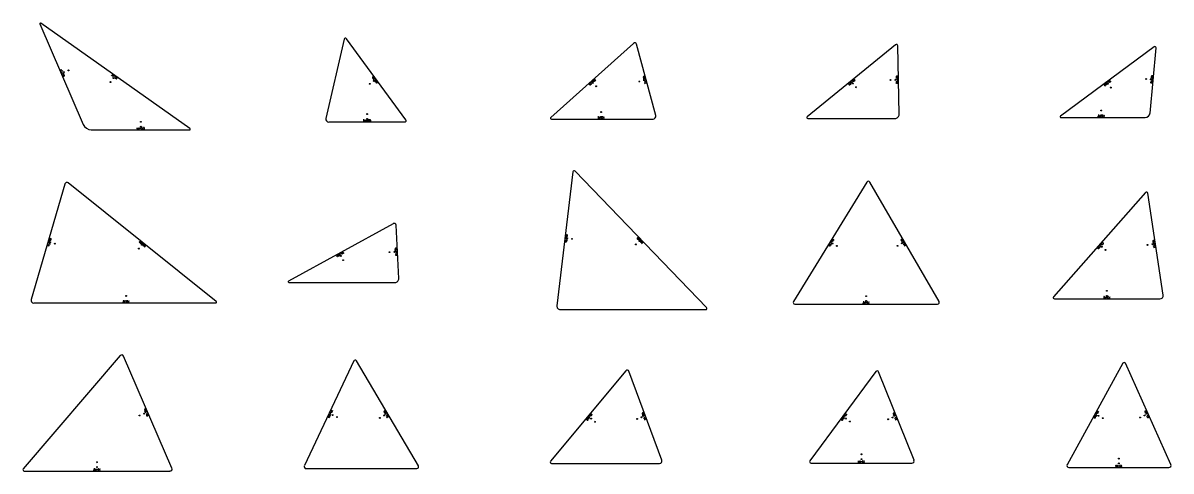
# Model space of a CAD drawing. Header units: metres. Extents: x -1 to 121, y 0 to 5.
# Drawn here: x -0.98 to 12.6, y -0.46 to 4.83 of the extents above; entities that cross this region are included whole.
import ezdxf

# ---------------------------------------------------------------- set-up
doc = ezdxf.new("R2010")
doc.units = ezdxf.units.M
doc.layers.add('HOLES', color=2, linetype='CONTINUOUS')
doc.layers.add('SHAPES', color=3, linetype='CONTINUOUS')

msp = doc.modelspace()

# ---------------------------------------------------------------- linework, layer by layer
at = {"layer": 'HOLES'}
for centre in [(-0.491, 4.249), (-0.438, 4.271), (0.06, 4.133), (0.093, 4.179), (3.123, 4.112), (3.17, 4.146), (5.761, 4.125), (5.799, 4.083), (6.31, 4.139), (6.365, 4.153), (8.835, 4.115), (8.871, 4.071), (9.279, 4.157), (9.336, 4.158), (11.848, 4.113), (11.882, 4.067), (12.301, 4.169), (12.358, 4.164), (11.77, 3.797), (0.417, 3.662), (3.091, 3.755), (3.091, 3.698), (5.857, 3.778), (5.857, 3.721), (11.77, 3.74), (0.417, 3.605), (-0.655, 2.239), (-0.6, 2.223), (0.43, 2.21), (5.457, 2.287), (5.514, 2.28), (6.27, 2.214), (6.311, 2.254), (8.595, 2.226), (8.644, 2.196), (9.363, 2.198), (9.413, 2.227), (11.776, 2.187), (12.318, 2.208), (12.375, 2.216), (0.395, 2.165), (2.782, 2.078), (3.357, 2.122), (3.414, 2.125), (11.819, 2.149), (2.809, 2.028), (11.836, 1.665), (0.244, 1.605), (0.244, 1.548), (8.991, 1.603), (8.991, 1.546), (11.836, 1.607), (0.403, 0.192), (0.456, 0.214), (2.685, 0.198), (2.736, 0.174), (3.243, 0.164), (3.292, 0.193), (5.741, 0.156), (6.284, 0.152), (6.337, 0.172), (8.753, 0.156), (9.251, 0.148), (9.304, 0.169), (11.738, 0.188), (11.788, 0.161), (12.229, 0.169), (12.282, 0.192), (5.786, 0.119), (8.799, 0.122), (8.936, -0.266), (-0.101, -0.36), (8.936, -0.323), (11.978, -0.317), (11.978, -0.374), (-0.101, -0.417)]:
    msp.add_circle(centre, 0.00521, dxfattribs=at)
at = {"layer": 'PROFILES'}
for p, q in [((-0.537, 4.277), (-0.532, 4.279)), ((-0.533, 4.268), (-0.537, 4.277)), ((-0.528, 4.27), (-0.533, 4.268)), ((-0.532, 4.279), (-0.516, 4.281)), ((-0.527, 4.253), (-0.531, 4.263)), ((-0.531, 4.263), (-0.524, 4.26)), ((-0.526, 4.265), (-0.517, 4.269)), ((-0.524, 4.26), (-0.526, 4.265)), ((-0.514, 4.225), (-0.519, 4.234)), ((-0.519, 4.234), (-0.512, 4.231)), ((-0.517, 4.269), (-0.51, 4.266)), ((-0.511, 4.243), (-0.515, 4.253)), ((-0.514, 4.236), (-0.504, 4.24)), ((-0.512, 4.231), (-0.514, 4.236)), ((-0.512, 4.22), (-0.508, 4.222)), ((-0.508, 4.21), (-0.512, 4.22)), ((-0.51, 4.266), (-0.508, 4.261)), ((-0.508, 4.222), (-0.489, 4.218)), ((-0.504, 4.24), (-0.497, 4.238)), ((-0.501, 4.207), (-0.504, 4.201)), ((-0.497, 4.21), (-0.501, 4.207)), ((-0.497, 4.238), (-0.495, 4.233)), ((-0.493, 4.2), (-0.497, 4.21)), ((-0.489, 4.218), (-0.493, 4.228)), ((-0.488, 4.202), (-0.485, 4.209)), ((-0.485, 4.209), (-0.487, 4.214)), ((0.074, 4.206), (0.072, 4.213)), ((0.081, 4.207), (0.074, 4.206)), ((0.086, 4.223), (0.078, 4.222)), ((0.078, 4.222), (0.081, 4.207)), ((0.087, 4.216), (0.086, 4.223)), ((0.094, 4.217), (0.103, 4.211)), ((0.103, 4.211), (0.1, 4.207)), ((12.368, 4.208), (12.362, 4.203)), ((12.378, 4.207), (12.368, 4.208)), ((-0.504, 4.201), (-0.497, 4.198)), ((-0.497, 4.198), (-0.488, 4.202)), ((0.1, 4.207), (0.082, 4.2)), ((0.082, 4.2), (0.091, 4.194)), ((0.101, 4.199), (0.109, 4.193)), ((0.116, 4.176), (0.108, 4.182)), ((0.124, 4.196), (0.112, 4.179)), ((0.112, 4.179), (0.116, 4.176)), ((0.117, 4.195), (0.124, 4.196)), ((0.126, 4.181), (0.12, 4.173)), ((0.12, 4.173), (0.129, 4.167)), ((0.138, 4.18), (0.126, 4.181)), ((0.129, 4.186), (0.132, 4.19)), ((0.135, 4.175), (0.129, 4.186)), ((0.129, 4.167), (0.135, 4.175)), ((0.132, 4.19), (0.141, 4.184)), ((0.141, 4.184), (0.138, 4.18)), ((3.156, 4.191), (3.155, 4.184)), ((3.155, 4.184), (3.158, 4.179)), ((3.164, 4.197), (3.156, 4.191)), ((3.16, 4.194), (3.166, 4.186)), ((3.18, 4.176), (3.161, 4.175)), ((3.161, 4.175), (3.167, 4.167)), ((3.172, 4.196), (3.164, 4.197)), ((3.166, 4.186), (3.17, 4.189)), ((3.17, 4.189), (3.172, 4.196)), ((3.173, 4.158), (3.17, 4.163)), ((3.181, 4.157), (3.173, 4.158)), ((3.178, 4.187), (3.184, 4.179)), ((3.184, 4.179), (3.18, 4.176)), ((3.189, 4.163), (3.181, 4.157)), ((3.193, 4.167), (3.186, 4.168)), ((3.186, 4.168), (3.189, 4.163)), ((3.187, 4.175), (3.193, 4.167)), ((3.188, 4.156), (3.194, 4.148)), ((3.192, 4.133), (3.193, 4.14)), ((3.199, 4.132), (3.192, 4.133)), ((3.193, 4.14), (3.201, 4.147)), ((3.207, 4.138), (3.199, 4.132)), ((3.201, 4.147), (3.209, 4.146)), ((3.201, 4.121), (3.202, 4.128)), ((3.208, 4.119), (3.201, 4.121)), ((3.202, 4.128), (3.211, 4.134)), ((3.209, 4.146), (3.207, 4.138)), ((3.217, 4.126), (3.208, 4.119)), ((3.211, 4.134), (3.218, 4.133)), ((3.218, 4.133), (3.217, 4.126)), ((5.718, 4.115), (5.717, 4.108)), ((5.717, 4.108), (5.724, 4.1)), ((5.725, 4.114), (5.718, 4.115)), ((5.721, 4.104), (5.728, 4.111)), ((5.724, 4.1), (5.731, 4.099)), ((5.725, 4.122), (5.733, 4.129)), ((5.728, 4.111), (5.725, 4.114)), ((5.731, 4.099), (5.735, 4.103)), ((5.733, 4.129), (5.737, 4.125)), ((5.737, 4.132), (5.745, 4.139)), ((5.737, 4.125), (5.739, 4.106)), ((5.739, 4.106), (5.747, 4.113)), ((5.745, 4.139), (5.744, 4.132)), ((5.744, 4.132), (5.748, 4.135)), ((5.748, 4.135), (5.755, 4.128)), ((5.755, 4.12), (5.751, 4.117)), ((5.755, 4.128), (5.755, 4.12)), ((5.756, 4.135), (5.763, 4.142)), ((5.764, 4.157), (5.772, 4.156)), ((5.764, 4.149), (5.764, 4.157)), ((5.771, 4.141), (5.764, 4.149)), ((5.778, 4.141), (5.771, 4.141)), ((5.772, 4.163), (5.78, 4.17)), ((5.772, 4.156), (5.778, 4.148)), ((5.778, 4.148), (5.778, 4.141)), ((5.78, 4.17), (5.783, 4.167)), ((5.783, 4.167), (5.786, 4.148)), ((5.786, 4.148), (5.794, 4.155)), ((6.359, 4.197), (6.355, 4.191)), ((6.355, 4.191), (6.356, 4.186)), ((6.376, 4.175), (6.358, 4.181)), ((6.358, 4.181), (6.361, 4.171)), ((6.369, 4.2), (6.359, 4.197)), ((6.363, 4.161), (6.362, 4.166)), ((6.37, 4.157), (6.363, 4.161)), ((6.364, 4.199), (6.367, 4.189)), ((6.367, 4.189), (6.372, 4.19)), ((6.375, 4.196), (6.369, 4.2)), ((6.38, 4.16), (6.37, 4.157)), ((6.371, 4.131), (6.375, 4.137)), ((6.378, 4.127), (6.371, 4.131)), ((6.372, 4.19), (6.375, 4.196)), ((6.377, 4.111), (6.374, 4.121)), ((6.375, 4.137), (6.385, 4.14)), ((6.395, 4.121), (6.375, 4.116)), ((6.375, 4.116), (6.377, 4.111)), ((6.381, 4.176), (6.376, 4.175)), ((6.376, 4.153), (6.379, 4.143)), ((6.378, 4.186), (6.381, 4.176)), ((6.385, 4.161), (6.378, 4.165)), ((6.378, 4.165), (6.38, 4.16)), ((6.388, 4.13), (6.378, 4.127)), ((6.382, 4.171), (6.385, 4.161)), ((6.385, 4.14), (6.391, 4.136)), ((6.391, 4.136), (6.388, 4.13)), ((6.389, 4.125), (6.395, 4.121)), ((8.785, 4.114), (8.784, 4.107)), ((8.784, 4.107), (8.791, 4.099)), ((8.792, 4.114), (8.785, 4.114)), ((8.788, 4.103), (8.796, 4.11)), ((8.791, 4.099), (8.798, 4.098)), ((8.796, 4.11), (8.792, 4.114)), ((8.793, 4.121), (8.801, 4.128)), ((8.798, 4.098), (8.802, 4.102)), ((8.801, 4.128), (8.804, 4.124)), ((8.804, 4.124), (8.806, 4.105)), ((8.805, 4.131), (8.813, 4.138)), ((8.806, 4.105), (8.814, 4.111)), ((8.813, 4.138), (8.812, 4.13)), ((8.812, 4.13), (8.817, 4.133)), ((8.817, 4.133), (8.823, 4.125)), ((8.822, 4.118), (8.818, 4.115)), ((8.823, 4.125), (8.822, 4.118)), ((8.824, 4.133), (8.832, 4.139)), ((8.833, 4.154), (8.841, 4.153)), ((8.833, 4.147), (8.833, 4.154)), ((8.839, 4.139), (8.833, 4.147)), ((8.847, 4.138), (8.839, 4.139)), ((8.841, 4.161), (8.85, 4.167)), ((8.841, 4.153), (8.847, 4.145)), ((8.847, 4.145), (8.847, 4.138)), ((8.85, 4.167), (8.853, 4.163)), ((8.853, 4.163), (8.855, 4.144)), ((8.855, 4.144), (8.863, 4.151)), ((9.351, 4.203), (9.346, 4.198)), ((9.346, 4.198), (9.346, 4.192)), ((9.362, 4.177), (9.346, 4.187)), ((9.346, 4.187), (9.346, 4.177)), ((9.347, 4.166), (9.346, 4.171)), ((9.352, 4.161), (9.347, 4.166)), ((9.347, 4.135), (9.352, 4.14)), ((9.352, 4.13), (9.347, 4.135)), ((9.347, 4.119), (9.347, 4.125)), ((9.353, 4.114), (9.347, 4.119)), ((9.361, 4.203), (9.351, 4.203)), ((9.362, 4.161), (9.352, 4.161)), ((9.352, 4.14), (9.363, 4.141)), ((9.363, 4.13), (9.352, 4.13)), ((9.363, 4.114), (9.353, 4.114)), ((9.356, 4.203), (9.356, 4.193)), ((9.356, 4.193), (9.362, 4.193)), ((9.357, 4.156), (9.357, 4.146)), ((9.367, 4.198), (9.361, 4.203)), ((9.362, 4.193), (9.367, 4.198)), ((9.367, 4.177), (9.362, 4.177)), ((9.367, 4.161), (9.362, 4.167)), ((9.362, 4.167), (9.362, 4.161)), ((9.363, 4.141), (9.368, 4.135)), ((9.368, 4.135), (9.363, 4.13)), ((9.368, 4.115), (9.363, 4.12)), ((9.363, 4.12), (9.363, 4.114)), ((9.367, 4.187), (9.367, 4.177)), ((9.367, 4.172), (9.367, 4.161)), ((9.368, 4.125), (9.368, 4.115)), ((11.804, 4.106), (11.803, 4.099)), ((11.803, 4.099), (11.809, 4.091)), ((11.812, 4.105), (11.804, 4.106)), ((11.806, 4.095), (11.815, 4.101)), ((11.809, 4.091), (11.817, 4.089)), ((11.815, 4.101), (11.812, 4.105)), ((11.813, 4.112), (11.821, 4.119)), ((11.817, 4.089), (11.821, 4.092)), ((11.821, 4.119), (11.824, 4.114)), ((11.824, 4.114), (11.825, 4.096)), ((11.825, 4.122), (11.834, 4.128)), ((11.825, 4.096), (11.833, 4.102)), ((11.834, 4.128), (11.833, 4.121)), ((11.833, 4.121), (11.837, 4.124)), ((11.837, 4.124), (11.843, 4.115)), ((11.842, 4.108), (11.838, 4.105)), ((11.843, 4.115), (11.842, 4.108)), ((11.844, 4.123), (11.852, 4.129)), ((11.854, 4.136), (11.855, 4.143)), ((11.86, 4.128), (11.854, 4.136)), ((11.855, 4.143), (11.862, 4.142)), ((11.867, 4.127), (11.86, 4.128)), ((11.862, 4.142), (11.868, 4.134)), ((11.871, 4.156), (11.863, 4.149)), ((11.863, 4.149), (11.866, 4.145)), ((11.866, 4.145), (11.874, 4.151)), ((11.868, 4.134), (11.867, 4.127)), ((11.874, 4.151), (11.881, 4.143)), ((11.88, 4.136), (11.875, 4.133)), ((11.881, 4.143), (11.88, 4.136)), ((12.355, 4.125), (12.355, 4.13)), ((12.36, 4.119), (12.355, 4.125)), ((12.356, 4.141), (12.362, 4.145)), ((12.361, 4.135), (12.356, 4.141)), ((12.359, 4.172), (12.36, 4.177)), ((12.364, 4.166), (12.359, 4.172)), ((12.361, 4.192), (12.36, 4.182)), ((12.37, 4.118), (12.36, 4.119)), ((12.362, 4.203), (12.361, 4.198)), ((12.376, 4.181), (12.361, 4.192)), ((12.371, 4.134), (12.361, 4.135)), ((12.362, 4.145), (12.372, 4.144)), ((12.374, 4.165), (12.364, 4.166)), ((12.369, 4.16), (12.368, 4.15)), ((12.375, 4.118), (12.37, 4.124)), ((12.37, 4.124), (12.37, 4.118)), ((12.377, 4.139), (12.371, 4.134)), ((12.373, 4.207), (12.372, 4.197)), ((12.372, 4.197), (12.377, 4.196)), ((12.372, 4.144), (12.377, 4.139)), ((12.375, 4.17), (12.374, 4.165)), ((12.379, 4.165), (12.375, 4.17)), ((12.376, 4.128), (12.375, 4.118)), ((12.381, 4.18), (12.376, 4.181)), ((12.377, 4.196), (12.383, 4.201)), ((12.383, 4.201), (12.378, 4.207)), ((12.38, 4.175), (12.379, 4.165)), ((12.382, 4.191), (12.381, 4.18)), ((3.052, 3.687), (3.046, 3.687)), ((3.046, 3.687), (3.057, 3.687)), ((3.052, 3.666), (3.052, 3.687)), ((3.057, 3.672), (3.052, 3.666)), ((3.062, 3.682), (3.067, 3.687)), ((3.062, 3.672), (3.062, 3.682)), ((3.067, 3.666), (3.062, 3.672)), ((3.067, 3.687), (3.072, 3.682)), ((3.072, 3.672), (3.067, 3.666)), ((3.072, 3.682), (3.072, 3.672)), ((3.088, 3.677), (3.078, 3.677)), ((3.093, 3.682), (3.098, 3.687)), ((3.093, 3.672), (3.093, 3.682)), ((3.093, 3.666), (3.098, 3.672)), ((3.098, 3.672), (3.093, 3.672)), ((3.104, 3.666), (3.093, 3.666)), ((3.098, 3.687), (3.104, 3.687)), ((3.109, 3.672), (3.119, 3.687)), ((3.119, 3.687), (3.109, 3.687)), ((3.109, 3.666), (3.109, 3.672)), ((3.119, 3.666), (3.109, 3.666)), ((3.13, 3.687), (3.124, 3.687)), ((3.135, 3.677), (3.124, 3.677)), ((3.124, 3.677), (3.124, 3.672)), ((3.124, 3.672), (3.13, 3.666)), ((3.135, 3.682), (3.13, 3.687)), ((3.13, 3.666), (3.135, 3.672)), ((3.135, 3.672), (3.135, 3.682)), ((5.826, 3.721), (5.821, 3.721)), ((5.821, 3.721), (5.831, 3.721)), ((5.826, 3.7), (5.826, 3.721)), ((5.831, 3.706), (5.826, 3.7)), ((5.836, 3.716), (5.841, 3.721)), ((5.836, 3.706), (5.836, 3.716)), ((5.841, 3.7), (5.836, 3.706)), ((5.841, 3.721), (5.847, 3.716)), ((5.847, 3.706), (5.841, 3.7)), ((5.847, 3.716), (5.847, 3.706)), ((5.862, 3.711), (5.852, 3.711)), ((5.867, 3.706), (5.878, 3.721)), ((5.878, 3.721), (5.867, 3.721)), ((5.867, 3.7), (5.867, 3.706)), ((5.878, 3.7), (5.867, 3.7)), ((5.883, 3.716), (5.888, 3.721)), ((5.894, 3.706), (5.883, 3.716)), ((5.883, 3.706), (5.888, 3.7)), ((5.888, 3.721), (5.894, 3.716)), ((5.888, 3.7), (5.894, 3.706)), ((11.734, 3.724), (11.744, 3.74)), ((11.744, 3.74), (11.734, 3.74)), ((11.734, 3.719), (11.734, 3.724)), ((11.744, 3.719), (11.734, 3.719)), ((11.75, 3.735), (11.755, 3.74)), ((11.75, 3.724), (11.75, 3.735)), ((11.755, 3.719), (11.75, 3.724)), ((11.755, 3.74), (11.76, 3.735)), ((11.76, 3.724), (11.755, 3.719)), ((11.76, 3.735), (11.76, 3.724)), ((11.776, 3.729), (11.765, 3.729)), ((11.781, 3.724), (11.791, 3.74)), ((11.791, 3.74), (11.781, 3.74)), ((11.781, 3.719), (11.781, 3.724)), ((11.791, 3.719), (11.781, 3.719)), ((11.796, 3.735), (11.802, 3.74)), ((11.807, 3.724), (11.796, 3.735)), ((11.796, 3.724), (11.802, 3.719)), ((11.802, 3.74), (11.807, 3.735)), ((11.802, 3.719), (11.807, 3.724)), ((0.373, 3.589), (0.378, 3.594)), ((0.373, 3.579), (0.373, 3.589)), ((0.378, 3.574), (0.373, 3.579)), ((0.378, 3.594), (0.383, 3.589)), ((0.383, 3.579), (0.378, 3.574)), ((0.383, 3.589), (0.383, 3.579)), ((0.389, 3.589), (0.394, 3.594)), ((0.389, 3.579), (0.389, 3.589)), ((0.394, 3.574), (0.389, 3.579)), ((0.394, 3.594), (0.399, 3.589)), ((0.399, 3.579), (0.394, 3.574)), ((0.399, 3.589), (0.399, 3.579)), ((0.415, 3.584), (0.404, 3.584)), ((0.42, 3.589), (0.425, 3.594)), ((0.42, 3.579), (0.42, 3.589)), ((0.42, 3.574), (0.425, 3.579)), ((0.425, 3.579), (0.42, 3.579)), ((0.43, 3.574), (0.42, 3.574)), ((0.425, 3.594), (0.43, 3.594)), ((0.436, 3.579), (0.446, 3.594)), ((0.446, 3.594), (0.436, 3.594)), ((0.436, 3.574), (0.436, 3.579)), ((0.446, 3.574), (0.436, 3.574)), ((0.456, 3.594), (0.451, 3.594)), ((0.462, 3.584), (0.451, 3.584)), ((0.451, 3.584), (0.451, 3.579)), ((0.451, 3.579), (0.456, 3.574)), ((0.462, 3.589), (0.456, 3.594)), ((0.456, 3.574), (0.462, 3.579)), ((0.462, 3.579), (0.462, 3.589)), ((5.439, 2.312), (5.445, 2.317)), ((5.443, 2.307), (5.439, 2.312)), ((5.44, 2.323), (5.441, 2.333)), ((5.441, 2.333), (5.446, 2.333)), ((5.445, 2.317), (5.455, 2.316)), ((5.446, 2.333), (5.461, 2.32)), ((5.459, 2.31), (5.454, 2.305)), ((5.455, 2.316), (5.459, 2.31)), ((5.461, 2.32), (5.462, 2.331)), ((-0.68, 2.211), (-0.686, 2.207)), ((-0.686, 2.207), (-0.682, 2.201)), ((-0.678, 2.216), (-0.682, 2.222)), ((-0.682, 2.222), (-0.662, 2.216)), ((-0.682, 2.201), (-0.672, 2.198)), ((-0.675, 2.209), (-0.68, 2.211)), ((-0.679, 2.232), (-0.676, 2.242)), ((-0.677, 2.199), (-0.675, 2.209)), ((-0.676, 2.242), (-0.671, 2.241)), ((-0.672, 2.198), (-0.666, 2.201)), ((-0.671, 2.241), (-0.659, 2.226)), ((-0.669, 2.267), (-0.662, 2.271)), ((-0.665, 2.261), (-0.669, 2.267)), ((-0.666, 2.201), (-0.665, 2.206)), ((-0.655, 2.258), (-0.665, 2.261)), ((-0.664, 2.282), (-0.658, 2.286)), ((-0.661, 2.276), (-0.664, 2.282)), ((-0.664, 2.244), (-0.661, 2.254)), ((-0.66, 2.221), (-0.663, 2.211)), ((-0.662, 2.271), (-0.652, 2.268)), ((-0.662, 2.216), (-0.66, 2.221)), ((-0.651, 2.273), (-0.661, 2.276)), ((-0.659, 2.226), (-0.656, 2.236)), ((-0.658, 2.286), (-0.648, 2.283)), ((-0.649, 2.261), (-0.655, 2.258)), ((-0.652, 2.268), (-0.649, 2.261)), ((-0.644, 2.276), (-0.651, 2.273)), ((-0.648, 2.283), (-0.644, 2.276)), ((0.406, 2.25), (0.399, 2.242)), ((0.399, 2.242), (0.4, 2.235)), ((0.4, 2.235), (0.404, 2.231)), ((0.402, 2.246), (0.411, 2.239)), ((0.413, 2.251), (0.406, 2.25)), ((0.416, 2.221), (0.408, 2.228)), ((0.411, 2.239), (0.414, 2.243)), ((0.425, 2.241), (0.412, 2.225)), ((0.412, 2.225), (0.416, 2.221)), ((0.414, 2.243), (0.413, 2.251)), ((0.418, 2.24), (0.425, 2.241)), ((0.438, 2.224), (0.42, 2.218)), ((0.42, 2.218), (0.428, 2.212)), ((0.433, 2.234), (0.441, 2.228)), ((0.441, 2.228), (0.438, 2.224)), ((0.439, 2.217), (0.447, 2.21)), ((0.448, 2.203), (0.454, 2.211)), ((0.449, 2.195), (0.448, 2.203)), ((0.456, 2.196), (0.449, 2.195)), ((0.454, 2.211), (0.462, 2.212)), ((0.463, 2.204), (0.456, 2.196)), ((0.465, 2.182), (0.457, 2.189)), ((0.474, 2.202), (0.461, 2.186)), ((0.461, 2.186), (0.465, 2.182)), ((0.462, 2.212), (0.463, 2.204)), ((0.467, 2.201), (0.474, 2.202)), ((5.437, 2.255), (5.431, 2.25)), ((5.431, 2.25), (5.436, 2.245)), ((5.438, 2.26), (5.433, 2.266)), ((5.433, 2.266), (5.454, 2.263)), ((5.434, 2.276), (5.436, 2.287)), ((5.436, 2.287), (5.441, 2.286)), ((5.436, 2.245), (5.446, 2.243)), ((5.442, 2.254), (5.437, 2.255)), ((5.441, 2.286), (5.455, 2.274)), ((5.441, 2.244), (5.442, 2.254)), ((5.454, 2.305), (5.443, 2.307)), ((5.446, 2.243), (5.452, 2.248)), ((5.447, 2.291), (5.448, 2.301)), ((5.452, 2.248), (5.453, 2.253)), ((5.454, 2.269), (5.453, 2.258)), ((5.454, 2.263), (5.454, 2.269)), ((5.455, 2.274), (5.456, 2.284)), ((6.292, 2.296), (6.284, 2.289)), ((6.284, 2.289), (6.284, 2.282)), ((6.284, 2.282), (6.288, 2.278)), ((6.288, 2.293), (6.295, 2.285)), ((6.299, 2.296), (6.292, 2.296)), ((6.299, 2.267), (6.292, 2.274)), ((6.295, 2.285), (6.299, 2.289)), ((6.31, 2.285), (6.295, 2.271)), ((6.295, 2.271), (6.299, 2.267)), ((6.299, 2.289), (6.299, 2.296)), ((6.321, 2.266), (6.302, 2.263)), ((6.302, 2.263), (6.31, 2.256)), ((6.303, 2.285), (6.31, 2.285)), ((6.317, 2.278), (6.325, 2.27)), ((6.325, 2.27), (6.321, 2.266)), ((6.321, 2.259), (6.328, 2.252)), ((6.328, 2.244), (6.335, 2.251)), ((6.328, 2.237), (6.328, 2.244)), ((6.335, 2.237), (6.328, 2.237)), ((6.335, 2.251), (6.343, 2.251)), ((6.343, 2.244), (6.335, 2.237)), ((6.342, 2.222), (6.335, 2.229)), ((6.354, 2.24), (6.339, 2.226)), ((6.339, 2.226), (6.342, 2.222)), ((6.343, 2.251), (6.343, 2.244)), ((6.346, 2.24), (6.354, 2.24)), ((8.555, 2.21), (8.548, 2.209)), ((8.548, 2.209), (8.55, 2.202)), ((8.55, 2.202), (8.559, 2.196)), ((8.554, 2.199), (8.56, 2.208)), ((8.56, 2.208), (8.555, 2.21)), ((8.558, 2.215), (8.556, 2.222)), ((8.556, 2.222), (8.574, 2.211)), ((8.559, 2.196), (8.566, 2.198)), ((8.562, 2.231), (8.567, 2.24)), ((8.566, 2.198), (8.569, 2.202)), ((8.567, 2.24), (8.572, 2.237)), ((8.577, 2.216), (8.571, 2.207)), ((8.572, 2.237), (8.58, 2.22)), ((8.574, 2.211), (8.577, 2.216)), ((8.579, 2.239), (8.584, 2.248)), ((8.58, 2.22), (8.585, 2.229)), ((8.581, 2.262), (8.588, 2.264)), ((8.583, 2.255), (8.581, 2.262)), ((8.591, 2.249), (8.583, 2.255)), ((8.586, 2.271), (8.592, 2.28)), ((8.588, 2.264), (8.597, 2.258)), ((8.599, 2.251), (8.591, 2.249)), ((8.592, 2.28), (8.593, 2.273)), ((8.593, 2.273), (8.596, 2.277)), ((8.596, 2.277), (8.605, 2.272)), ((8.597, 2.258), (8.599, 2.251)), ((8.607, 2.264), (8.604, 2.26)), ((8.605, 2.272), (8.607, 2.264)), ((9.404, 2.273), (9.402, 2.266)), ((9.402, 2.266), (9.405, 2.261)), ((9.413, 2.278), (9.404, 2.273)), ((9.413, 2.248), (9.407, 2.257)), ((9.408, 2.276), (9.414, 2.267)), ((9.428, 2.263), (9.41, 2.252)), ((9.41, 2.252), (9.413, 2.248)), ((9.42, 2.276), (9.413, 2.278)), ((9.414, 2.267), (9.418, 2.269)), ((9.434, 2.242), (9.415, 2.243)), ((9.415, 2.243), (9.42, 2.234)), ((9.418, 2.269), (9.42, 2.276)), ((9.421, 2.265), (9.428, 2.263)), ((9.432, 2.235), (9.437, 2.226)), ((9.433, 2.254), (9.438, 2.245)), ((9.433, 2.212), (9.435, 2.219)), ((9.441, 2.21), (9.433, 2.212)), ((9.438, 2.245), (9.434, 2.242)), ((9.435, 2.219), (9.444, 2.224)), ((9.457, 2.202), (9.439, 2.203)), ((9.439, 2.203), (9.444, 2.194)), ((9.45, 2.215), (9.441, 2.21)), ((9.444, 2.224), (9.451, 2.222)), ((9.451, 2.222), (9.45, 2.215)), ((9.457, 2.213), (9.462, 2.204)), ((9.462, 2.204), (9.457, 2.202)), ((11.734, 2.179), (11.727, 2.178)), ((11.727, 2.178), (11.727, 2.171)), ((11.731, 2.168), (11.738, 2.175)), ((11.738, 2.175), (11.734, 2.179)), ((11.738, 2.183), (11.737, 2.19)), ((11.737, 2.19), (11.753, 2.176)), ((11.744, 2.198), (11.751, 2.206)), ((11.756, 2.18), (11.749, 2.172)), ((11.751, 2.206), (11.755, 2.202)), ((11.753, 2.176), (11.756, 2.18)), ((11.755, 2.202), (11.76, 2.184)), ((11.76, 2.184), (11.767, 2.192)), ((11.762, 2.203), (11.769, 2.211)), ((11.768, 2.225), (11.775, 2.226)), ((11.769, 2.218), (11.768, 2.225)), ((11.776, 2.211), (11.769, 2.218)), ((11.775, 2.233), (11.782, 2.241)), ((11.775, 2.226), (11.783, 2.219)), ((11.784, 2.211), (11.776, 2.211)), ((11.782, 2.241), (11.782, 2.234)), ((11.782, 2.234), (11.786, 2.237)), ((11.783, 2.219), (11.784, 2.211)), ((11.786, 2.237), (11.794, 2.231)), ((11.794, 2.223), (11.791, 2.219)), ((11.794, 2.231), (11.794, 2.223)), ((12.383, 2.262), (12.379, 2.256)), ((12.379, 2.256), (12.38, 2.251)), ((12.382, 2.236), (12.381, 2.246)), ((12.402, 2.244), (12.381, 2.241)), ((12.381, 2.241), (12.382, 2.236)), ((12.394, 2.264), (12.383, 2.262)), ((12.4, 2.223), (12.383, 2.231)), ((12.383, 2.231), (12.385, 2.22)), ((12.388, 2.195), (12.393, 2.201)), ((12.394, 2.19), (12.388, 2.195)), ((12.389, 2.263), (12.39, 2.253)), ((12.39, 2.253), (12.395, 2.254)), ((12.412, 2.177), (12.392, 2.174)), ((12.393, 2.201), (12.403, 2.202)), ((12.4, 2.26), (12.394, 2.264)), ((12.405, 2.192), (12.394, 2.19)), ((12.395, 2.254), (12.4, 2.26)), ((12.397, 2.175), (12.395, 2.185)), ((12.395, 2.185), (12.412, 2.177)), ((12.396, 2.249), (12.402, 2.244)), ((12.396, 2.217), (12.397, 2.207)), ((12.405, 2.224), (12.4, 2.223)), ((12.403, 2.202), (12.409, 2.198)), ((12.404, 2.234), (12.405, 2.224)), ((12.409, 2.198), (12.405, 2.192)), ((2.733, 2.086), (2.73, 2.079)), ((2.73, 2.079), (2.736, 2.07)), ((2.74, 2.084), (2.733, 2.086)), ((2.733, 2.075), (2.742, 2.08)), ((2.736, 2.07), (2.743, 2.068)), ((2.742, 2.08), (2.74, 2.084)), ((2.743, 2.068), (2.747, 2.071)), ((2.744, 2.087), (2.746, 2.094)), ((2.746, 2.094), (2.756, 2.076)), ((2.761, 2.078), (2.752, 2.073)), ((2.755, 2.099), (2.764, 2.104)), ((2.756, 2.076), (2.761, 2.078)), ((2.764, 2.104), (2.767, 2.099)), ((2.767, 2.099), (2.765, 2.081)), ((2.765, 2.081), (2.775, 2.086)), ((2.774, 2.097), (2.783, 2.102)), ((2.785, 2.109), (2.787, 2.116)), ((2.79, 2.1), (2.785, 2.109)), ((2.787, 2.116), (2.794, 2.114)), ((2.797, 2.098), (2.79, 2.1)), ((2.794, 2.114), (2.799, 2.105)), ((2.799, 2.105), (2.797, 2.098)), ((2.799, 2.117), (2.801, 2.124)), ((2.804, 2.108), (2.799, 2.117)), ((2.801, 2.124), (2.808, 2.122)), ((2.811, 2.106), (2.804, 2.108)), ((2.808, 2.122), (2.813, 2.113)), ((2.813, 2.113), (2.811, 2.106)), ((3.428, 2.17), (3.423, 2.165)), ((3.423, 2.165), (3.423, 2.159)), ((3.424, 2.144), (3.423, 2.154)), ((3.444, 2.15), (3.424, 2.149)), ((3.424, 2.149), (3.424, 2.144)), ((3.44, 2.129), (3.424, 2.139)), ((3.424, 2.139), (3.425, 2.128)), ((3.447, 2.098), (3.426, 2.097)), ((3.427, 2.086), (3.432, 2.092)), ((3.432, 2.082), (3.427, 2.086)), ((3.438, 2.171), (3.428, 2.17)), ((3.432, 2.097), (3.431, 2.108)), ((3.431, 2.108), (3.447, 2.098)), ((3.432, 2.092), (3.442, 2.093)), ((3.443, 2.082), (3.432, 2.082)), ((3.433, 2.17), (3.433, 2.16)), ((3.433, 2.16), (3.439, 2.16)), ((3.435, 2.123), (3.436, 2.113)), ((3.444, 2.166), (3.438, 2.171)), ((3.439, 2.16), (3.444, 2.166)), ((3.439, 2.155), (3.444, 2.15)), ((3.445, 2.129), (3.44, 2.129)), ((3.442, 2.093), (3.448, 2.088)), ((3.448, 2.088), (3.443, 2.082)), ((3.445, 2.14), (3.445, 2.129)), ((11.727, 2.171), (11.735, 2.164)), ((11.735, 2.164), (11.742, 2.165)), ((11.742, 2.165), (11.746, 2.169)), ((0.218, 1.548), (0.207, 1.548)), ((0.207, 1.548), (0.207, 1.537)), ((0.207, 1.532), (0.218, 1.537)), ((0.207, 1.537), (0.218, 1.532)), ((0.207, 1.527), (0.207, 1.532)), ((0.218, 1.527), (0.207, 1.527)), ((0.218, 1.537), (0.218, 1.548)), ((0.218, 1.532), (0.218, 1.527)), ((0.228, 1.548), (0.223, 1.548)), ((0.223, 1.548), (0.233, 1.548)), ((0.228, 1.527), (0.228, 1.548)), ((0.233, 1.532), (0.228, 1.527)), ((0.249, 1.537), (0.239, 1.537)), ((0.254, 1.532), (0.265, 1.548)), ((0.265, 1.548), (0.254, 1.548)), ((0.254, 1.527), (0.254, 1.532)), ((0.265, 1.527), (0.254, 1.527)), ((0.27, 1.543), (0.275, 1.548)), ((0.28, 1.532), (0.27, 1.543)), ((0.27, 1.532), (0.275, 1.527)), ((0.275, 1.548), (0.28, 1.543)), ((0.275, 1.527), (0.28, 1.532)), ((8.955, 1.52), (8.965, 1.536)), ((8.965, 1.536), (8.955, 1.536)), ((8.955, 1.515), (8.955, 1.52)), ((8.965, 1.515), (8.955, 1.515)), ((8.971, 1.53), (8.976, 1.536)), ((8.971, 1.52), (8.971, 1.53)), ((8.976, 1.515), (8.971, 1.52)), ((8.976, 1.536), (8.981, 1.53)), ((8.981, 1.52), (8.976, 1.515)), ((8.981, 1.53), (8.981, 1.52)), ((8.997, 1.525), (8.986, 1.525)), ((9.007, 1.536), (9.002, 1.536)), ((9.002, 1.536), (9.012, 1.536)), ((9.007, 1.515), (9.007, 1.536)), ((9.012, 1.52), (9.007, 1.515)), ((9.017, 1.53), (9.023, 1.536)), ((9.028, 1.52), (9.017, 1.53)), ((9.017, 1.52), (9.023, 1.515)), ((9.023, 1.536), (9.028, 1.53)), ((9.023, 1.515), (9.028, 1.52)), ((11.804, 1.597), (11.799, 1.597)), ((11.799, 1.597), (11.81, 1.597)), ((11.804, 1.576), (11.804, 1.597)), ((11.81, 1.581), (11.804, 1.576)), ((11.815, 1.592), (11.82, 1.597)), ((11.815, 1.581), (11.815, 1.592)), ((11.82, 1.576), (11.815, 1.581)), ((11.82, 1.597), (11.825, 1.592)), ((11.825, 1.581), (11.82, 1.576)), ((11.825, 1.592), (11.825, 1.581)), ((11.841, 1.587), (11.83, 1.587)), ((11.846, 1.581), (11.856, 1.597)), ((11.856, 1.597), (11.846, 1.597)), ((11.846, 1.576), (11.846, 1.581)), ((11.856, 1.576), (11.846, 1.576)), ((11.862, 1.592), (11.867, 1.597)), ((11.872, 1.581), (11.862, 1.592)), ((11.862, 1.581), (11.867, 1.576)), ((11.867, 1.597), (11.872, 1.592)), ((11.867, 1.576), (11.872, 1.581)), ((0.462, 0.265), (0.459, 0.259)), ((0.459, 0.259), (0.461, 0.254)), ((0.472, 0.27), (0.462, 0.265)), ((0.465, 0.244), (0.468, 0.251)), ((0.472, 0.241), (0.465, 0.244)), ((0.467, 0.267), (0.471, 0.258)), ((0.468, 0.251), (0.478, 0.255)), ((0.474, 0.225), (0.47, 0.235)), ((0.471, 0.258), (0.476, 0.26)), ((0.478, 0.267), (0.472, 0.27)), ((0.482, 0.246), (0.472, 0.241)), ((0.491, 0.238), (0.472, 0.23)), ((0.472, 0.23), (0.474, 0.225)), ((0.476, 0.26), (0.478, 0.267)), ((0.478, 0.255), (0.485, 0.252)), ((0.485, 0.252), (0.482, 0.246)), ((0.484, 0.241), (0.491, 0.238)), ((0.484, 0.201), (0.487, 0.208)), ((0.491, 0.198), (0.484, 0.201)), ((0.485, 0.224), (0.489, 0.215)), ((0.487, 0.208), (0.496, 0.212)), ((0.492, 0.182), (0.488, 0.192)), ((0.509, 0.195), (0.49, 0.187)), ((0.49, 0.187), (0.492, 0.182)), ((0.5, 0.203), (0.491, 0.198)), ((0.496, 0.212), (0.503, 0.209)), ((0.503, 0.209), (0.5, 0.203)), ((0.503, 0.198), (0.509, 0.195)), ((2.637, 0.183), (2.63, 0.181)), ((2.63, 0.181), (2.633, 0.174)), ((2.633, 0.174), (2.642, 0.169)), ((2.637, 0.195), (2.644, 0.197)), ((2.639, 0.188), (2.637, 0.195)), ((2.642, 0.181), (2.637, 0.183)), ((2.637, 0.171), (2.642, 0.181)), ((2.649, 0.183), (2.639, 0.188)), ((2.642, 0.169), (2.649, 0.172)), ((2.646, 0.202), (2.644, 0.209)), ((2.644, 0.209), (2.662, 0.2)), ((2.644, 0.197), (2.653, 0.193)), ((2.656, 0.186), (2.649, 0.183)), ((2.649, 0.172), (2.651, 0.176)), ((2.653, 0.193), (2.656, 0.186)), ((2.657, 0.237), (2.664, 0.24)), ((2.659, 0.23), (2.657, 0.237)), ((2.657, 0.214), (2.662, 0.223)), ((2.669, 0.226), (2.659, 0.23)), ((2.665, 0.205), (2.66, 0.195)), ((2.662, 0.2), (2.665, 0.205)), ((2.664, 0.24), (2.673, 0.235)), ((2.676, 0.24), (2.666, 0.256)), ((2.666, 0.256), (2.685, 0.247)), ((2.676, 0.228), (2.669, 0.226)), ((2.673, 0.235), (2.676, 0.228)), ((2.68, 0.249), (2.676, 0.24)), ((3.292, 0.245), (3.29, 0.238)), ((3.29, 0.238), (3.293, 0.233)), ((3.301, 0.25), (3.292, 0.245)), ((3.297, 0.247), (3.302, 0.239)), ((3.298, 0.224), (3.3, 0.231)), ((3.305, 0.222), (3.298, 0.224)), ((3.3, 0.231), (3.309, 0.237)), ((3.308, 0.248), (3.301, 0.25)), ((3.302, 0.239), (3.306, 0.241)), ((3.309, 0.206), (3.303, 0.215)), ((3.314, 0.228), (3.305, 0.222)), ((3.306, 0.241), (3.308, 0.248)), ((3.324, 0.221), (3.306, 0.211)), ((3.306, 0.211), (3.309, 0.206)), ((3.309, 0.237), (3.316, 0.235)), ((3.316, 0.235), (3.314, 0.228)), ((3.317, 0.223), (3.324, 0.221)), ((3.32, 0.207), (3.326, 0.198)), ((3.322, 0.184), (3.324, 0.191)), ((3.329, 0.182), (3.322, 0.184)), ((3.324, 0.191), (3.333, 0.196)), ((3.332, 0.166), (3.327, 0.175)), ((3.338, 0.187), (3.329, 0.182)), ((3.348, 0.181), (3.33, 0.17)), ((3.33, 0.17), (3.332, 0.166)), ((3.333, 0.196), (3.34, 0.194)), ((3.34, 0.194), (3.338, 0.187)), ((3.341, 0.183), (3.348, 0.181)), ((5.692, 0.153), (5.684, 0.152)), ((5.684, 0.152), (5.685, 0.145)), ((5.685, 0.145), (5.693, 0.138)), ((5.689, 0.142), (5.696, 0.15)), ((5.696, 0.15), (5.692, 0.153)), ((5.693, 0.138), (5.7, 0.139)), ((5.694, 0.164), (5.702, 0.165)), ((5.695, 0.157), (5.694, 0.164)), ((5.703, 0.15), (5.695, 0.157)), ((5.7, 0.139), (5.704, 0.143)), ((5.702, 0.165), (5.71, 0.158)), ((5.71, 0.151), (5.703, 0.15)), ((5.705, 0.169), (5.704, 0.176)), ((5.704, 0.176), (5.72, 0.163)), ((5.71, 0.158), (5.71, 0.151)), ((5.724, 0.167), (5.717, 0.159)), ((5.719, 0.178), (5.726, 0.186)), ((5.72, 0.163), (5.724, 0.167)), ((5.724, 0.2), (5.732, 0.201)), ((5.725, 0.193), (5.724, 0.2)), ((5.733, 0.186), (5.725, 0.193)), ((5.738, 0.216), (5.731, 0.208)), ((5.731, 0.208), (5.735, 0.205)), ((5.732, 0.201), (5.74, 0.194)), ((5.74, 0.187), (5.733, 0.186)), ((5.735, 0.205), (5.742, 0.213)), ((5.74, 0.194), (5.74, 0.187)), ((5.742, 0.213), (5.75, 0.206)), ((5.75, 0.199), (5.747, 0.195)), ((5.75, 0.206), (5.75, 0.199)), ((6.347, 0.223), (6.343, 0.216)), ((6.343, 0.216), (6.345, 0.211)), ((6.356, 0.227), (6.347, 0.223)), ((6.349, 0.202), (6.352, 0.208)), ((6.356, 0.198), (6.349, 0.202)), ((6.351, 0.225), (6.355, 0.215)), ((6.352, 0.208), (6.362, 0.212)), ((6.356, 0.182), (6.352, 0.192)), ((6.374, 0.194), (6.354, 0.187)), ((6.354, 0.187), (6.356, 0.182)), ((6.355, 0.215), (6.36, 0.217)), ((6.363, 0.223), (6.356, 0.227)), ((6.365, 0.202), (6.356, 0.198)), ((6.36, 0.217), (6.363, 0.223)), ((6.362, 0.212), (6.368, 0.209)), ((6.368, 0.209), (6.365, 0.202)), ((6.365, 0.158), (6.368, 0.164)), ((6.372, 0.155), (6.365, 0.158)), ((6.367, 0.197), (6.374, 0.194)), ((6.368, 0.181), (6.371, 0.171)), ((6.368, 0.164), (6.378, 0.168)), ((6.387, 0.144), (6.369, 0.148)), ((6.369, 0.148), (6.372, 0.138)), ((6.382, 0.158), (6.372, 0.155)), ((6.378, 0.168), (6.385, 0.165)), ((6.385, 0.165), (6.382, 0.158)), ((6.392, 0.145), (6.387, 0.144)), ((6.388, 0.155), (6.392, 0.145)), ((8.703, 0.151), (8.696, 0.15)), ((8.696, 0.15), (8.697, 0.142)), ((8.697, 0.142), (8.705, 0.136)), ((8.701, 0.139), (8.707, 0.148)), ((8.707, 0.148), (8.703, 0.151)), ((8.705, 0.162), (8.713, 0.163)), ((8.706, 0.155), (8.705, 0.162)), ((8.705, 0.136), (8.713, 0.137)), ((8.715, 0.149), (8.706, 0.155)), ((8.713, 0.163), (8.721, 0.157)), ((8.713, 0.137), (8.716, 0.141)), ((8.716, 0.167), (8.715, 0.175)), ((8.715, 0.175), (8.731, 0.162)), ((8.722, 0.15), (8.715, 0.149)), ((8.721, 0.157), (8.722, 0.15)), ((8.734, 0.167), (8.728, 0.158)), ((8.729, 0.177), (8.735, 0.185)), ((8.731, 0.162), (8.734, 0.167)), ((8.733, 0.2), (8.74, 0.201)), ((8.734, 0.193), (8.733, 0.2)), ((8.743, 0.186), (8.734, 0.193)), ((8.739, 0.208), (8.745, 0.217)), ((8.74, 0.201), (8.749, 0.195)), ((8.75, 0.187), (8.743, 0.186)), ((8.745, 0.217), (8.747, 0.209)), ((8.747, 0.209), (8.75, 0.214)), ((8.749, 0.195), (8.75, 0.187)), ((8.75, 0.214), (8.758, 0.207)), ((8.759, 0.2), (8.756, 0.196)), ((8.758, 0.207), (8.759, 0.2)), ((9.312, 0.22), (9.309, 0.213)), ((9.309, 0.213), (9.311, 0.208)), ((9.322, 0.224), (9.312, 0.22)), ((9.315, 0.198), (9.318, 0.205)), ((9.322, 0.196), (9.315, 0.198)), ((9.317, 0.222), (9.321, 0.212)), ((9.318, 0.205), (9.327, 0.209)), ((9.323, 0.179), (9.319, 0.189)), ((9.321, 0.212), (9.325, 0.214)), ((9.34, 0.192), (9.321, 0.184)), ((9.321, 0.184), (9.323, 0.179)), ((9.328, 0.221), (9.322, 0.224)), ((9.331, 0.199), (9.322, 0.196)), ((9.325, 0.214), (9.328, 0.221)), ((9.327, 0.209), (9.334, 0.206)), ((9.334, 0.206), (9.331, 0.199)), ((9.332, 0.155), (9.335, 0.162)), ((9.339, 0.152), (9.332, 0.155)), ((9.333, 0.195), (9.34, 0.192)), ((9.334, 0.178), (9.338, 0.168)), ((9.335, 0.162), (9.345, 0.166)), ((9.355, 0.141), (9.336, 0.145)), ((9.336, 0.145), (9.34, 0.136)), ((9.349, 0.156), (9.339, 0.152)), ((9.345, 0.166), (9.352, 0.163)), ((9.352, 0.163), (9.349, 0.156)), ((9.359, 0.143), (9.355, 0.141)), ((9.356, 0.153), (9.359, 0.143)), ((11.69, 0.176), (11.683, 0.174)), ((11.683, 0.174), (11.685, 0.167)), ((11.685, 0.167), (11.694, 0.162)), ((11.689, 0.164), (11.694, 0.174)), ((11.69, 0.188), (11.697, 0.19)), ((11.692, 0.181), (11.69, 0.188)), ((11.694, 0.174), (11.69, 0.176)), ((11.701, 0.176), (11.692, 0.181)), ((11.694, 0.162), (11.701, 0.164)), ((11.697, 0.19), (11.706, 0.185)), ((11.7, 0.194), (11.698, 0.201)), ((11.698, 0.201), (11.716, 0.191)), ((11.708, 0.178), (11.701, 0.176)), ((11.701, 0.164), (11.703, 0.169)), ((11.706, 0.185), (11.708, 0.178)), ((11.712, 0.205), (11.717, 0.215)), ((11.713, 0.229), (11.72, 0.231)), ((11.715, 0.222), (11.713, 0.229)), ((11.718, 0.196), (11.713, 0.187)), ((11.724, 0.217), (11.715, 0.222)), ((11.716, 0.191), (11.718, 0.196)), ((11.72, 0.231), (11.729, 0.226)), ((11.731, 0.23), (11.723, 0.247)), ((11.723, 0.247), (11.741, 0.237)), ((11.731, 0.219), (11.724, 0.217)), ((11.729, 0.226), (11.731, 0.219)), ((11.736, 0.24), (11.731, 0.23)), ((12.287, 0.243), (12.285, 0.236)), ((12.285, 0.236), (12.287, 0.232)), ((12.297, 0.248), (12.287, 0.243)), ((12.291, 0.222), (12.294, 0.229)), ((12.298, 0.22), (12.291, 0.222)), ((12.292, 0.245), (12.296, 0.236)), ((12.294, 0.229), (12.303, 0.233)), ((12.3, 0.203), (12.295, 0.213)), ((12.296, 0.236), (12.301, 0.238)), ((12.304, 0.245), (12.297, 0.248)), ((12.308, 0.224), (12.298, 0.22)), ((12.317, 0.216), (12.298, 0.208)), ((12.298, 0.208), (12.3, 0.203)), ((12.301, 0.238), (12.304, 0.245)), ((12.303, 0.233), (12.31, 0.231)), ((12.31, 0.231), (12.308, 0.224)), ((12.31, 0.219), (12.317, 0.216)), ((12.31, 0.179), (12.313, 0.186)), ((12.317, 0.177), (12.31, 0.179)), ((12.311, 0.203), (12.316, 0.193)), ((12.313, 0.186), (12.322, 0.191)), ((12.317, 0.165), (12.315, 0.17)), ((12.327, 0.181), (12.317, 0.177)), ((12.324, 0.163), (12.317, 0.165)), ((12.322, 0.191), (12.329, 0.188)), ((12.333, 0.167), (12.324, 0.163)), ((12.329, 0.188), (12.327, 0.181)), ((12.338, 0.169), (12.331, 0.172)), ((12.331, 0.172), (12.333, 0.167)), ((12.334, 0.178), (12.338, 0.169)), ((8.9, -0.365), (8.9, -0.344)), ((8.9, -0.349), (8.91, -0.349)), ((8.91, -0.349), (8.9, -0.365)), ((8.915, -0.349), (8.92, -0.344)), ((8.915, -0.36), (8.915, -0.349)), ((8.92, -0.365), (8.915, -0.36)), ((8.92, -0.344), (8.926, -0.349)), ((8.926, -0.36), (8.92, -0.365)), ((8.926, -0.349), (8.926, -0.36)), ((8.941, -0.355), (8.931, -0.355)), ((8.952, -0.344), (8.946, -0.344)), ((8.946, -0.344), (8.957, -0.344)), ((8.952, -0.365), (8.952, -0.344)), ((8.957, -0.36), (8.952, -0.365)), ((8.962, -0.349), (8.967, -0.344)), ((8.972, -0.36), (8.962, -0.349)), ((8.962, -0.36), (8.967, -0.365)), ((8.967, -0.344), (8.972, -0.349)), ((8.967, -0.365), (8.972, -0.36)), ((11.942, -0.4), (11.947, -0.395)), ((11.942, -0.411), (11.942, -0.4)), ((11.947, -0.395), (11.952, -0.395)), ((11.958, -0.4), (11.963, -0.395)), ((11.958, -0.411), (11.958, -0.4)), ((11.963, -0.395), (11.968, -0.4)), ((11.968, -0.4), (11.968, -0.411)), ((11.984, -0.405), (11.973, -0.405)), ((11.994, -0.395), (11.989, -0.395)), ((11.989, -0.395), (11.999, -0.395)), ((11.994, -0.416), (11.994, -0.395)), ((12.004, -0.4), (12.01, -0.395)), ((12.015, -0.411), (12.004, -0.4)), ((12.01, -0.395), (12.015, -0.4)), ((-0.137, -0.453), (-0.127, -0.438)), ((-0.127, -0.438), (-0.137, -0.438)), ((-0.137, -0.459), (-0.137, -0.453)), ((-0.127, -0.459), (-0.137, -0.459)), ((-0.121, -0.443), (-0.116, -0.438)), ((-0.121, -0.453), (-0.121, -0.443)), ((-0.116, -0.459), (-0.121, -0.453)), ((-0.116, -0.438), (-0.111, -0.443)), ((-0.111, -0.453), (-0.116, -0.459)), ((-0.111, -0.443), (-0.111, -0.453)), ((-0.095, -0.448), (-0.106, -0.448)), ((-0.085, -0.438), (-0.09, -0.438)), ((-0.09, -0.438), (-0.08, -0.438)), ((-0.085, -0.459), (-0.085, -0.438)), ((-0.08, -0.453), (-0.085, -0.459)), ((-0.075, -0.443), (-0.069, -0.438)), ((-0.064, -0.453), (-0.075, -0.443)), ((-0.075, -0.453), (-0.069, -0.459)), ((-0.069, -0.438), (-0.064, -0.443)), ((-0.069, -0.459), (-0.064, -0.453)), ((11.942, -0.416), (11.947, -0.411)), ((11.947, -0.411), (11.942, -0.411)), ((11.952, -0.416), (11.942, -0.416)), ((11.963, -0.416), (11.958, -0.411)), ((11.968, -0.411), (11.963, -0.416)), ((11.999, -0.411), (11.994, -0.416)), ((12.004, -0.411), (12.01, -0.416)), ((12.01, -0.416), (12.015, -0.411))]:
    msp.add_line(p, q, dxfattribs=at)
at = {"layer": 'SHAPES'}
for p, q in [((-0.776, 4.82), (-0.266, 3.632)), ((0.998, 3.585), (-0.764, 4.83)), ((2.822, 4.639), (2.605, 3.703)), ((3.551, 3.688), (2.848, 4.644)), ((6.241, 4.59), (5.263, 3.715)), ((6.504, 3.736), (6.278, 4.579)), ((9.339, 4.573), (8.294, 3.721)), ((9.38, 3.752), (9.365, 4.561)), ((12.396, 4.549), (11.287, 3.731)), ((12.348, 3.767), (12.419, 4.536)), ((5.271, 3.695), (6.472, 3.695)), ((8.301, 3.702), (9.332, 3.702)), ((11.293, 3.714), (12.289, 3.714)), ((-0.169, 3.568), (0.993, 3.568)), ((2.638, 3.661), (3.537, 3.661)), ((5.524, 3.072), (5.335, 1.49)), ((7.105, 1.467), (5.551, 3.081)), ((-0.481, 2.928), (-0.879, 1.562)), ((1.308, 1.54), (-0.44, 2.941)), ((8.998, 2.951), (8.131, 1.54)), ((9.853, 1.541), (9.035, 2.95)), ((12.293, 2.828), (11.205, 1.595)), ((12.503, 1.616), (12.32, 2.82)), ((3.4, 2.459), (2.161, 1.778)), ((3.467, 1.813), (3.435, 2.44)), ((2.165, 1.765), (3.421, 1.765)), ((-0.849, 1.522), (1.302, 1.522)), ((8.148, 1.509), (9.835, 1.509)), ((11.216, 1.571), (12.464, 1.571)), ((5.376, 1.444), (7.096, 1.444)), ((0.174, 0.9), (-0.973, -0.439)), ((0.784, -0.428), (0.213, 0.895)), ((2.935, 0.837), (2.35, -0.4)), ((3.698, -0.404), (2.967, 0.838)), ((6.151, 0.721), (5.261, -0.349)), ((6.576, -0.337), (6.186, 0.715)), ((9.104, 0.711), (8.326, -0.343)), ((9.557, -0.334), (9.139, 0.707)), ((12.026, 0.81), (11.367, -0.389)), ((12.593, -0.386), (12.056, 0.809)), ((5.273, -0.374), (6.55, -0.374)), ((8.34, -0.37), (9.532, -0.37)), ((-0.961, -0.464), (0.761, -0.464)), ((2.371, -0.435), (3.68, -0.435)), ((11.386, -0.421), (12.57, -0.421))]:
    msp.add_line(p, q, dxfattribs=at)
for centre, radius, start, end in [((-0.768, 4.823), 0.00778, -305.2377, -156.788), ((2.836, 4.636), 0.0149, -323.6652, -193.0526), ((6.256, 4.573), 0.0229, -345.0433, -228.1758), ((9.349, 4.561), 0.0162, -358.9337, -230.7905), ((12.404, 4.538), 0.0144, -365.2427, -233.567), ((2.638, 3.695), 0.0343, -193.0526, -90), ((3.537, 3.678), 0.0171, -90, 36.3348), ((5.271, 3.707), 0.0116, -228.1758, -90), ((6.472, 3.728), 0.0325, -90, 14.9567), ((8.301, 3.713), 0.0105, -230.7905, -90), ((9.332, 3.751), 0.0487, -90, 1.0663), ((11.293, 3.723), 0.00947, -233.567, -90), ((12.289, 3.773), 0.0589, -90, -5.2427), ((-0.169, 3.674), 0.105, -156.788, -90), ((0.993, 3.577), 0.00904, -90, 54.7623), ((5.54, 3.07), 0.0156, -316.0841, -186.8089), ((-0.456, 2.921), 0.0261, -308.7072, -196.2345), ((9.016, 2.939), 0.0219, -329.8839, -211.5425), ((12.305, 2.818), 0.0153, -351.3613, -221.4405), ((3.411, 2.439), 0.0236, -357.0243, -241.1757), ((2.165, 1.772), 0.0069, -241.1757, -90), ((3.421, 1.811), 0.046, -90, 2.9757), ((-0.849, 1.553), 0.0313, -196.2345, -90), ((1.302, 1.532), 0.0103, -90, 51.2928), ((8.148, 1.529), 0.0199, -211.5425, -90), ((9.835, 1.53), 0.0208, -90, 30.1161), ((11.216, 1.586), 0.0145, -221.4405, -90), ((12.464, 1.61), 0.039, -90, 8.6387), ((5.376, 1.485), 0.0411, -186.8089, -90), ((7.096, 1.458), 0.0134, -90, 43.9159), ((0.192, 0.885), 0.0234, -336.6631, -220.5625), ((2.951, 0.829), 0.0183, -329.5204, -205.3056), ((12.041, 0.802), 0.0168, -335.8105, -208.7871), ((6.167, 0.707), 0.0209, -339.6485, -219.7566), ((9.12, 0.7), 0.0198, -338.1063, -216.4391), ((2.371, -0.411), 0.024, -205.3056, -90), ((3.68, -0.414), 0.0205, -90, 30.4796), ((5.273, -0.359), 0.0154, -219.7566, -90), ((6.55, -0.346), 0.0277, -90, 20.3515), ((8.34, -0.353), 0.0171, -216.4391, -90), ((9.532, -0.344), 0.0265, -90, 21.8937), ((11.386, -0.399), 0.0216, -208.7871, -90), ((12.57, -0.396), 0.0248, -90, 24.1895), ((-0.961, -0.449), 0.015, -220.5625, -90), ((0.761, -0.438), 0.0254, -90, 23.3369)]:
    msp.add_arc(centre, radius, start, end, dxfattribs=at)

doc.saveas('drawing.dxf')
